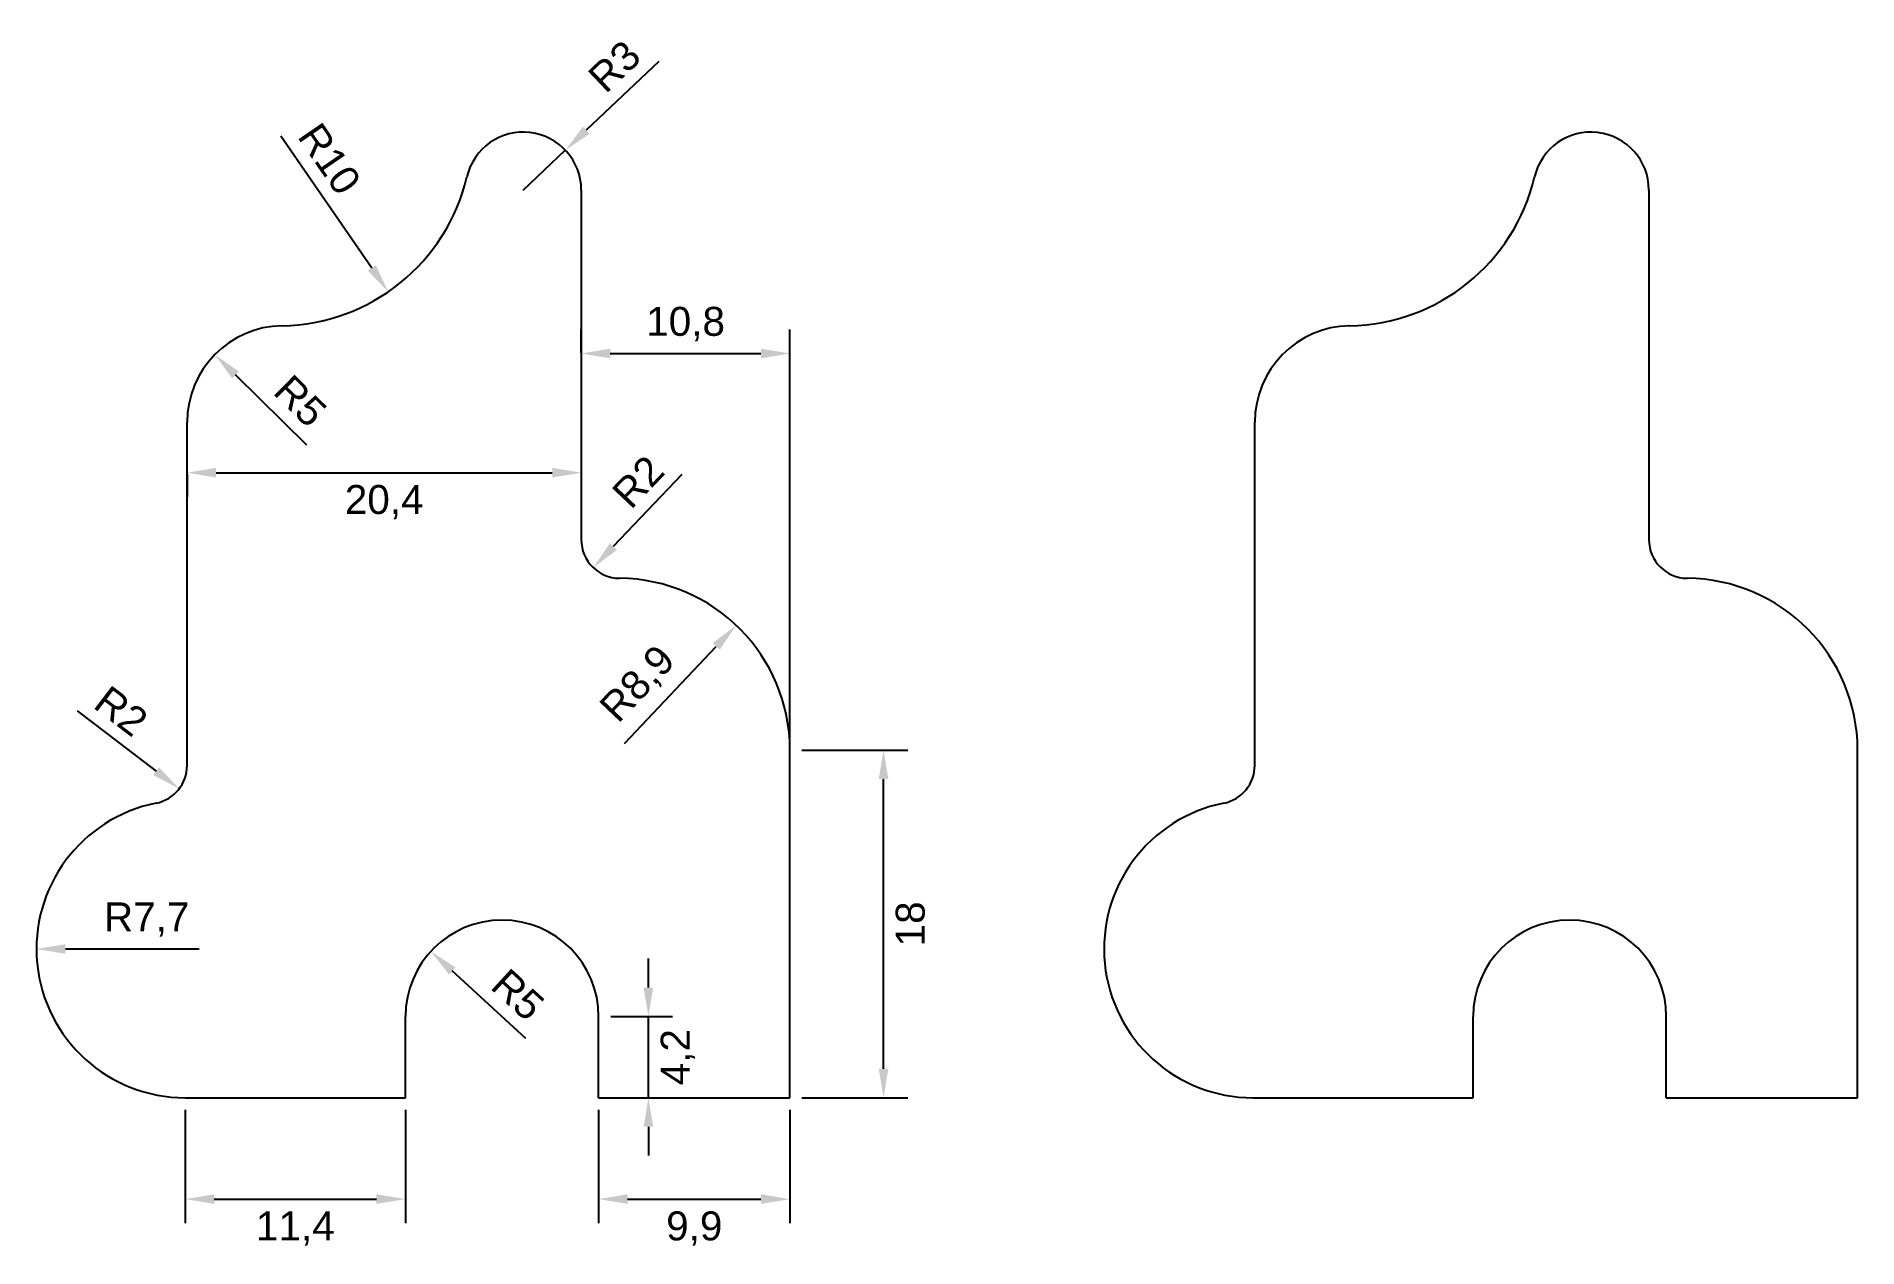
# Model space of a CAD drawing. Header units: millimetres. Extents: x 2666.2 to 2760.4, y 1460 to 1522.8.
import ezdxf

# ---------------------------------------------------------------- set-up
doc = ezdxf.new("R2010")
doc.units = ezdxf.units.MM
doc.styles.get("Standard").update_dxf_attribs({"font": 'arial.ttf'})
doc.dimstyles.new('ISO-25', dxfattribs={"dimtxt": 1.5, "dimasz": 1.5, "dimexe": 1.25, "dimexo": 0.625, "dimtad": 2, "dimtxsty": 'Standard', "dimcen": 2.5, "dimadec": 0, "dimazin": 0, "dimtfac": 1, "dimtmove": 0, "dimatfit": 3, "dimfxl": 1, "dimarcsym": 0})

# ---------------------------------------------------------------- blocks, each defined once
blk = doc.blocks.new('*D6')
at = {"color": 0, "lineweight": -2, "transparency": 16777216}
for p, q in [((2673.879, 1467.175), (2673.879, 1461.299)), ((2685.279, 1467.175), (2685.279, 1461.299)), ((2675.379, 1462.549), (2683.779, 1462.549))]:
    blk.add_line(p, q, dxfattribs=at)
at = {"color": 0, "transparency": 16777216}
for points in [[(2675.379, 1462.799), (2675.379, 1462.299), (2673.879, 1462.549)], [(2683.779, 1462.799), (2683.779, 1462.299), (2685.279, 1462.549)]]:
    blk.add_solid(points, dxfattribs=at)
at = {"layer": 'Defpoints', "color": 0, "transparency": 16777216}
for p in [(2673.879, 1467.8), (2685.279, 1467.8), (2685.279, 1462.549)]:
    blk.add_point(p, dxfattribs=at)
at = {"color": 0, "transparency": 16777216, "insert": (2679.579, 1461.023), "char_height": 1.5, "attachment_point": 5}
blk.add_mtext('11,4', dxfattribs=at)
blk = doc.blocks.new('*D7')
at = {"color": 0, "lineweight": -2, "transparency": 16777216}
for p, q in [((2695.279, 1467.175), (2695.279, 1461.299)), ((2705.179, 1467.175), (2705.179, 1461.299)), ((2696.779, 1462.549), (2703.679, 1462.549))]:
    blk.add_line(p, q, dxfattribs=at)
at = {"color": 0, "transparency": 16777216}
for points in [[(2696.779, 1462.799), (2696.779, 1462.299), (2695.279, 1462.549)], [(2703.679, 1462.799), (2703.679, 1462.299), (2705.179, 1462.549)]]:
    blk.add_solid(points, dxfattribs=at)
at = {"layer": 'Defpoints', "color": 0, "transparency": 16777216}
for p in [(2695.279, 1467.8), (2705.179, 1467.8), (2705.179, 1462.549)]:
    blk.add_point(p, dxfattribs=at)
at = {"color": 0, "transparency": 16777216, "insert": (2700.229, 1461.023), "char_height": 1.5, "attachment_point": 5}
blk.add_mtext('9,9', dxfattribs=at)
blk = doc.blocks.new('*D9')
at = {"color": 0, "lineweight": -2, "transparency": 16777216}
for p, q in [((2697.855, 1473.5), (2697.855, 1475)), ((2695.904, 1472), (2699.105, 1472)), ((2697.855, 1467.8), (2697.855, 1472)), ((2695.904, 1467.8), (2699.105, 1467.8)), ((2697.855, 1466.3), (2697.855, 1464.8))]:
    blk.add_line(p, q, dxfattribs=at)
at = {"color": 0, "transparency": 16777216}
for points in [[(2697.605, 1473.5), (2698.105, 1473.5), (2697.855, 1472)], [(2697.605, 1466.3), (2698.105, 1466.3), (2697.855, 1467.8)]]:
    blk.add_solid(points, dxfattribs=at)
at = {"layer": 'Defpoints', "color": 0, "transparency": 16777216}
for p in [(2695.279, 1472), (2697.855, 1472), (2695.279, 1467.8)]:
    blk.add_point(p, dxfattribs=at)
at = {"color": 0, "transparency": 16777216, "insert": (2699.382, 1469.9), "char_height": 1.5, "attachment_point": 5, "rotation": 90}
blk.add_mtext('4,2', dxfattribs=at)
blk = doc.blocks.new('*D10')
at = {"color": 0, "lineweight": -2, "transparency": 16777216}
for p, q in [((2705.804, 1485.8), (2711.275, 1485.8)), ((2710.025, 1469.3), (2710.025, 1484.3)), ((2705.804, 1467.8), (2711.275, 1467.8))]:
    blk.add_line(p, q, dxfattribs=at)
at = {"color": 0, "transparency": 16777216}
for points in [[(2709.775, 1484.3), (2710.275, 1484.3), (2710.025, 1485.8)], [(2709.775, 1469.3), (2710.275, 1469.3), (2710.025, 1467.8)]]:
    blk.add_solid(points, dxfattribs=at)
at = {"layer": 'Defpoints', "color": 0, "transparency": 16777216}
for p in [(2705.179, 1485.8), (2710.025, 1485.8), (2705.179, 1467.8)]:
    blk.add_point(p, dxfattribs=at)
at = {"color": 0, "transparency": 16777216, "insert": (2711.416, 1476.8), "char_height": 1.5, "attachment_point": 5, "rotation": 90}
blk.add_mtext('18', dxfattribs=at)
blk = doc.blocks.new('*D11')
at = {"color": 0, "lineweight": -2, "transparency": 16777216}
blk.add_line((2696.609, 1486.149), (2701.367, 1491.173), dxfattribs=at)
at = {"color": 0, "transparency": 16777216}
blk.add_solid([(2701.185, 1491.345), (2701.548, 1491.001), (2702.398, 1492.262)], dxfattribs=at)
at = {"layer": 'Defpoints', "color": 0, "transparency": 16777216}
for p in [(2702.398, 1492.262), (2696.279, 1485.8)]:
    blk.add_point(p, dxfattribs=at)
at = {"color": 0, "transparency": 16777216, "insert": (2697.364, 1489.166), "char_height": 1.5, "attachment_point": 5, "rotation": 46.56034}
blk.add_mtext('R8,9', dxfattribs=at)
blk = doc.blocks.new('*D12')
at = {"color": 0, "lineweight": -2, "transparency": 16777216}
blk.add_line((2699.577, 1500.08), (2696.035, 1496.336), dxfattribs=at)
at = {"color": 0, "transparency": 16777216}
blk.add_solid([(2695.854, 1496.508), (2696.217, 1496.164), (2695.004, 1495.247)], dxfattribs=at)
at = {"layer": 'Defpoints', "color": 0, "transparency": 16777216}
for p in [(2696.379, 1496.699), (2695.004, 1495.247)]:
    blk.add_point(p, dxfattribs=at)
at = {"color": 0, "transparency": 16777216, "insert": (2697.321, 1499.7), "char_height": 1.5, "attachment_point": 5, "rotation": 46.58468}
blk.add_mtext('R2', dxfattribs=at)
blk = doc.blocks.new('*D13')
at = {"color": 0, "lineweight": -2, "transparency": 16777216}
for p, q in [((2698.388, 1521.46), (2694.641, 1517.9)), ((2691.379, 1514.8), (2693.554, 1516.866))]:
    blk.add_line(p, q, dxfattribs=at)
at = {"color": 0, "transparency": 16777216}
blk.add_solid([(2694.469, 1518.081), (2694.813, 1517.718), (2693.554, 1516.866)], dxfattribs=at)
at = {"layer": 'Defpoints', "color": 0, "transparency": 16777216}
for p in [(2693.554, 1516.866), (2691.379, 1514.8)]:
    blk.add_point(p, dxfattribs=at)
at = {"color": 0, "transparency": 16777216, "insert": (2696.1, 1521.205), "char_height": 1.5, "attachment_point": 5, "rotation": 43.53754}
blk.add_mtext('R3', dxfattribs=at)
blk = doc.blocks.new('*D14')
at = {"color": 0, "lineweight": -2, "transparency": 16777216}
blk.add_line((2678.834, 1517.614), (2683.538, 1510.769), dxfattribs=at)
at = {"color": 0, "transparency": 16777216}
blk.add_solid([(2683.744, 1510.91), (2683.331, 1510.627), (2684.387, 1509.532)], dxfattribs=at)
at = {"layer": 'Defpoints', "color": 0, "transparency": 16777216}
for p in [(2678.724, 1517.774), (2684.387, 1509.532)]:
    blk.add_point(p, dxfattribs=at)
at = {"color": 0, "transparency": 16777216, "insert": (2681.347, 1516.412), "char_height": 1.5, "attachment_point": 5, "rotation": 304.49557}
blk.add_mtext('R10', dxfattribs=at)
blk = doc.blocks.new('*D15')
at = {"color": 0, "lineweight": -2, "transparency": 16777216}
blk.add_line((2680.177, 1501.598), (2676.483, 1505.23), dxfattribs=at)
at = {"color": 0, "transparency": 16777216}
blk.add_solid([(2676.658, 1505.408), (2676.308, 1505.052), (2675.413, 1506.282)], dxfattribs=at)
at = {"layer": 'Defpoints', "color": 0, "transparency": 16777216}
for p in [(2675.413, 1506.282), (2678.979, 1502.776)]:
    blk.add_point(p, dxfattribs=at)
at = {"color": 0, "transparency": 16777216, "insert": (2679.838, 1503.878), "char_height": 1.5, "attachment_point": 5, "rotation": 315.4874}
blk.add_mtext('R5', dxfattribs=at)
blk = doc.blocks.new('*D16')
at = {"color": 0, "lineweight": -2, "transparency": 16777216}
blk.add_line((2674.595, 1475.5), (2667.679, 1475.5), dxfattribs=at)
at = {"color": 0, "transparency": 16777216}
blk.add_solid([(2667.679, 1475.75), (2667.679, 1475.25), (2666.179, 1475.5)], dxfattribs=at)
at = {"layer": 'Defpoints', "color": 0, "transparency": 16777216}
for p in [(2666.179, 1475.5), (2673.879, 1475.5)]:
    blk.add_point(p, dxfattribs=at)
at = {"color": 0, "transparency": 16777216, "insert": (2671.887, 1477.023), "char_height": 1.5, "attachment_point": 5}
blk.add_mtext('R7,7', dxfattribs=at)
blk = doc.blocks.new('*D17')
at = {"color": 0, "lineweight": -2, "transparency": 16777216}
blk.add_line((2668.279, 1487.835), (2672.376, 1484.709), dxfattribs=at)
at = {"color": 0, "transparency": 16777216}
blk.add_solid([(2672.528, 1484.907), (2672.225, 1484.51), (2673.569, 1483.799)], dxfattribs=at)
at = {"layer": 'Defpoints', "color": 0, "transparency": 16777216}
for p in [(2671.979, 1485.012), (2673.569, 1483.799)]:
    blk.add_point(p, dxfattribs=at)
at = {"color": 0, "transparency": 16777216, "insert": (2670.567, 1487.822), "char_height": 1.5, "attachment_point": 5, "rotation": 322.65659}
blk.add_mtext('R2', dxfattribs=at)
blk = doc.blocks.new('*D18')
at = {"color": 0, "lineweight": -2, "transparency": 16777216}
blk.add_line((2691.518, 1470.865), (2687.698, 1474.364), dxfattribs=at)
at = {"color": 0, "transparency": 16777216}
blk.add_solid([(2687.867, 1474.548), (2687.529, 1474.18), (2686.592, 1475.377)], dxfattribs=at)
at = {"layer": 'Defpoints', "color": 0, "transparency": 16777216}
for p in [(2686.592, 1475.377), (2690.279, 1472)]:
    blk.add_point(p, dxfattribs=at)
at = {"color": 0, "transparency": 16777216, "insert": (2691.098, 1473.131), "char_height": 1.5, "attachment_point": 5, "rotation": 317.50873}
blk.add_mtext('R5', dxfattribs=at)
blk = doc.blocks.new('*D19')
at = {"color": 0, "lineweight": -2, "transparency": 16777216}
for p, q in [((2694.379, 1506.375), (2694.379, 1507.587)), ((2705.179, 1486.425), (2705.179, 1507.587)), ((2695.879, 1506.337), (2703.679, 1506.337))]:
    blk.add_line(p, q, dxfattribs=at)
at = {"color": 0, "transparency": 16777216}
for points in [[(2695.879, 1506.587), (2695.879, 1506.087), (2694.379, 1506.337)], [(2703.679, 1506.587), (2703.679, 1506.087), (2705.179, 1506.337)]]:
    blk.add_solid(points, dxfattribs=at)
at = {"layer": 'Defpoints', "color": 0, "transparency": 16777216}
for p in [(2705.179, 1506.337), (2694.379, 1505.75), (2705.179, 1485.8)]:
    blk.add_point(p, dxfattribs=at)
at = {"color": 0, "transparency": 16777216, "insert": (2699.779, 1507.863), "char_height": 1.5, "attachment_point": 5}
blk.add_mtext('10,8', dxfattribs=at)
blk = doc.blocks.new('*D20')
at = {"color": 0, "lineweight": -2, "transparency": 16777216}
for p, q in [((2673.979, 1500.087), (2673.979, 1498.914)), ((2675.479, 1500.164), (2692.879, 1500.164)), ((2694.379, 1500.087), (2694.379, 1498.914))]:
    blk.add_line(p, q, dxfattribs=at)
at = {"color": 0, "transparency": 16777216}
for points in [[(2675.479, 1500.414), (2675.479, 1499.914), (2673.979, 1500.164)], [(2692.879, 1500.414), (2692.879, 1499.914), (2694.379, 1500.164)]]:
    blk.add_solid(points, dxfattribs=at)
at = {"layer": 'Defpoints', "color": 0, "transparency": 16777216}
for p in [(2673.979, 1500.712), (2694.379, 1500.712), (2694.379, 1500.164)]:
    blk.add_point(p, dxfattribs=at)
at = {"color": 0, "transparency": 16777216, "insert": (2684.179, 1498.638), "char_height": 1.5, "attachment_point": 5}
blk.add_mtext('20,4', dxfattribs=at)

msp = doc.modelspace()

# ---------------------------------------------------------------- linework, layer by layer
for p, q in [((2694.379, 1514.8), (2694.379, 1496.699)), ((2749.639, 1514.8), (2749.639, 1496.699)), ((2673.979, 1485.012), (2673.979, 1502.776)), ((2729.239, 1485.012), (2729.239, 1502.776)), ((2705.179, 1467.8), (2705.179, 1485.8)), ((2760.439, 1467.8), (2760.439, 1485.8)), ((2685.279, 1467.8), (2685.279, 1472)), ((2695.279, 1467.8), (2695.279, 1472)), ((2740.539, 1467.8), (2740.539, 1472)), ((2750.539, 1467.8), (2750.539, 1472)), ((2673.879, 1467.8), (2685.279, 1467.8)), ((2695.279, 1467.8), (2705.179, 1467.8)), ((2729.139, 1467.8), (2740.539, 1467.8)), ((2750.539, 1467.8), (2760.439, 1467.8))]:
    msp.add_line(p, q)
for centre, radius, start, end in [((2691.379, 1514.8), 3, 0, 166.77423), ((2746.639, 1514.8), 3, 0, 166.77423), ((2678.724, 1517.774), 10, 270.9748, 346.77423), ((2733.984, 1517.774), 10, 270.9748, 346.77423), ((2678.979, 1502.776), 5, 90.9748, 180), ((2734.239, 1502.776), 5, 90.9748, 180), ((2696.379, 1496.699), 2, 180, 269.47434), ((2751.639, 1496.699), 2, 180, 269.47434), ((2696.279, 1485.8), 8.9, 0, 89.47434), ((2751.539, 1485.8), 8.9, 0, 89.47434), ((2671.979, 1485.012), 2, 281.29592, 0), ((2727.239, 1485.012), 2, 281.29592, 0), ((2673.879, 1475.5), 7.7, 101.29592, 270), ((2729.139, 1475.5), 7.7, 101.29592, 270), ((2690.279, 1472), 5, 0, 180), ((2745.539, 1472), 5, 0, 180)]:
    msp.add_arc(centre, radius, start, end)

# ---------------------------------------------------------------- dimensions: what is measured, and where the dimension line sits
at = {"color": 114, "true_color": 0x139b48}
dim = msp.add_radius_dim(center=(2691.379, 1514.8), mpoint=(2693.554, 1516.866), dimstyle='ISO-25', dxfattribs=at)
dim.commit()
dim.dimension.update_dxf_attribs({"geometry": '*D13', "text_midpoint": (2696.1, 1521.205)})
for center, mpoint, picture, middle in [((2678.724, 1517.774), (2684.387, 1509.532), '*D14', (2680.201, 1515.624)), ((2678.979, 1502.776), (2675.413, 1506.282), '*D15', (2678.865, 1502.888)), ((2696.379, 1496.699), (2695.004, 1495.247), '*D12', (2698.322, 1498.753)), ((2696.279, 1485.8), (2702.398, 1492.262), '*D11', (2698.472, 1488.116)), ((2671.979, 1485.012), (2673.569, 1483.799), '*D17', (2669.731, 1486.727)), ((2673.879, 1475.5), (2666.179, 1475.5), '*D16', (2671.887, 1475.5)), ((2690.279, 1472), (2686.592, 1475.377), '*D18', (2690.161, 1472.108))]:
    dim = msp.add_radius_dim(center=center, mpoint=mpoint, dimstyle='ISO-25', dxfattribs=at)
    dim.commit()
    dim.dimension.update_dxf_attribs({"geometry": picture, "text_midpoint": middle, "dimtype": 164})
for base, p1, p2, picture, middle in [((2705.179, 1506.337), (2694.379, 1505.75), (2705.179, 1485.8), '*D19', (2699.779, 1507.863)), ((2694.379, 1500.164), (2673.979, 1500.712), (2694.379, 1500.712), '*D20', (2684.179, 1498.638)), ((2685.279, 1462.549), (2673.879, 1467.8), (2685.279, 1467.8), '*D6', (2679.579, 1461.023)), ((2705.179, 1462.549), (2695.279, 1467.8), (2705.179, 1467.8), '*D7', (2700.229, 1461.023))]:
    dim = msp.add_linear_dim(base=base, p1=p1, p2=p2, dimstyle='ISO-25', dxfattribs=at)
    dim.commit()
    dim.dimension.update_dxf_attribs({"geometry": picture, "text_midpoint": middle})
dim = msp.add_aligned_dim(p1=(2705.179, 1467.8), p2=(2705.179, 1485.8), distance=-4.847, dimstyle='ISO-25', dxfattribs=at)
dim.commit()
dim.dimension.update_dxf_attribs({"geometry": '*D10', "text_midpoint": (2711.416, 1476.8)})
dim = msp.add_linear_dim(base=(2697.855, 1472), p1=(2695.279, 1467.8), p2=(2695.279, 1472), angle=90, dimstyle='ISO-25', dxfattribs=at)
dim.commit()
dim.dimension.update_dxf_attribs({"geometry": '*D9', "text_midpoint": (2699.382, 1469.9)})

doc.saveas('drawing.dxf')
